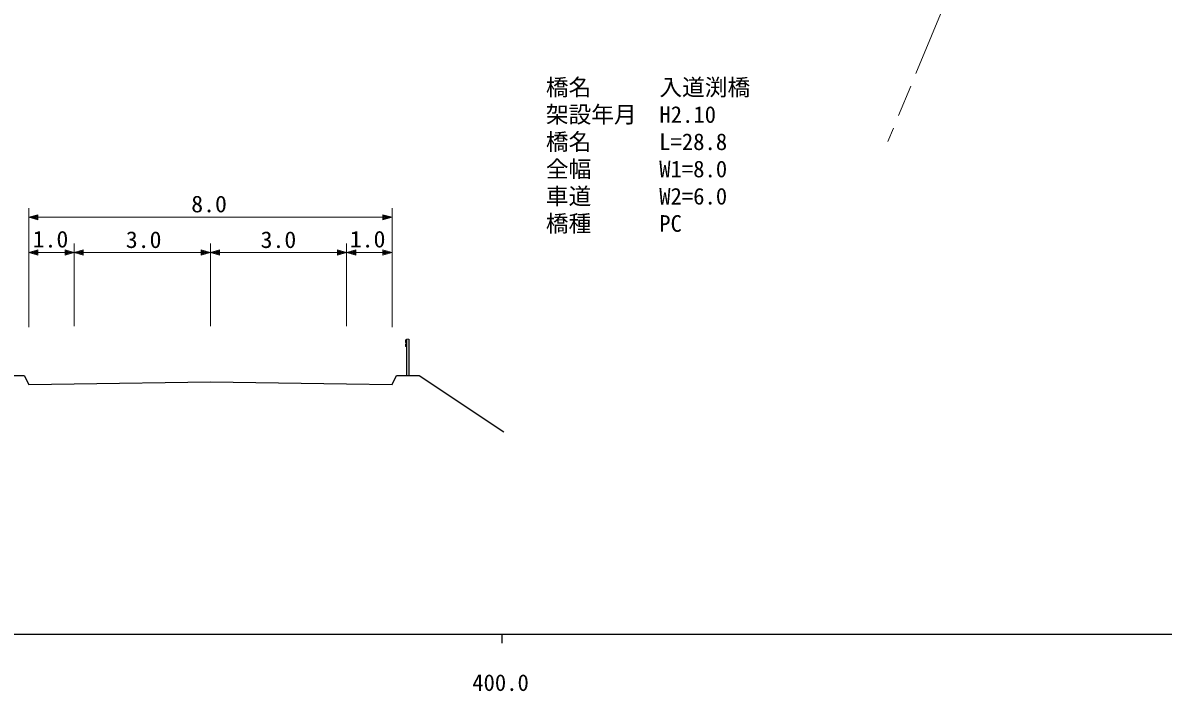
# Model space of a CAD drawing. Units: millimetres, scale not verified, with parts at other scales. Extents: x 40000 to 680000, y 20000 to 380000.
# Drawn here: x 415237 to 540819, y 198715 to 272316 of the extents above; entities that cross this region are included whole.
import ezdxf
from ezdxf.enums import TextEntityAlignment as Align

# ---------------------------------------------------------------- set-up
doc = ezdxf.new("R2010")
doc.units = ezdxf.units.MM
doc.header["$LTSCALE"] = 1000
doc.linetypes.add('CHAIN', pattern=[18.5, 12, -1.5, 3.5, -1.5])
for name, color, linetype, lineweight in [('M-BGD', 7, 'Continuous', 25), ('M-BMK', 2, 'CHAIN', 13), ('M-STR-HTXT', 7, 'Continuous', 13), ('M-TTL-BAND', 7, 'Continuous', 25)]:
    doc.layers.add(name, color=color, linetype=linetype, lineweight=lineweight)
doc.styles.add('ＭＳ ゴシック', font='')
doc.styles.get('ＭＳ ゴシック').set_extended_font_data('MS Gothic')

msp = doc.modelspace()

# ---------------------------------------------------------------- linework, layer by layer
at = {"layer": 'M-BGD'}
for p, q in [((457421, 237399), (457529, 237489)), ((457421, 237129), (457421, 237399)), ((457529, 233489), (457529, 237489)), ((457729, 237489), (457729, 233489)), ((457529, 237039), (457421, 237129)), ((457421, 236949), (457529, 237039)), ((457421, 236679), (457421, 236949)), ((457529, 236589), (457421, 236679)), ((412894, 233489), (415394, 233489)), ((415394, 233489), (415894, 232489)), ((415894, 232489), (420894, 232564)), ((420894, 232564), (435894, 232789)), ((435894, 232789), (450894, 232564)), ((450894, 232564), (455894, 232489)), ((455894, 232489), (456394, 233489)), ((456394, 233489), (458894, 233489)), ((458894, 233489), (468218, 227273))]:
    msp.add_line(p, q, dxfattribs=at)
at = {"layer": 'M-BMK'}
msp.add_line((525237, 294913), (510493, 259241), dxfattribs=at)
at = {"layer": 'M-STR-HTXT'}
for p, q in [((415894, 238784), (415894, 251899)), ((415894, 250899), (416894, 251179)), ((416894, 251179), (416894, 250619)), ((454894, 250619), (454894, 251179)), ((454894, 251179), (455894, 250899)), ((455894, 251899), (455894, 238784)), ((416894, 250619), (415894, 250899)), ((415894, 250899), (455894, 250899)), ((416174, 250899), (416854, 251099)), ((416854, 250699), (416174, 250899)), ((416334, 250899), (416814, 251019)), ((416814, 250779), (416334, 250899)), ((416574, 250899), (416774, 250939)), ((416774, 250859), (416574, 250899)), ((416774, 250939), (416774, 250859)), ((416814, 251019), (416814, 250779)), ((416854, 251099), (416854, 250699)), ((455894, 250899), (454894, 250619)), ((454934, 250699), (454934, 251099)), ((454934, 251099), (455614, 250899)), ((455614, 250899), (454934, 250699)), ((454974, 250779), (454974, 251019)), ((454974, 251019), (455454, 250899)), ((455454, 250899), (454974, 250779)), ((455014, 250859), (455014, 250939)), ((455014, 250939), (455214, 250899)), ((455214, 250899), (455014, 250859)), ((420894, 248024), (420894, 238893)), ((435894, 248024), (435894, 238893)), ((450894, 248024), (450894, 238893)), ((415894, 247024), (416894, 247304)), ((416894, 246744), (415894, 247024)), ((415894, 247024), (420894, 247024)), ((416174, 247024), (416854, 247224)), ((416854, 246824), (416174, 247024)), ((416334, 247024), (416814, 247144)), ((416814, 246904), (416334, 247024)), ((416574, 247024), (416774, 247064)), ((416774, 246984), (416574, 247024)), ((416774, 247064), (416774, 246984)), ((416814, 247144), (416814, 246904)), ((416854, 247224), (416854, 246824)), ((416894, 247304), (416894, 246744)), ((419894, 246744), (419894, 247304)), ((419894, 247304), (420894, 247024)), ((420894, 247024), (419894, 246744)), ((419934, 246824), (419934, 247224)), ((419934, 247224), (420614, 247024)), ((420614, 247024), (419934, 246824)), ((419974, 246904), (419974, 247144)), ((419974, 247144), (420454, 247024)), ((420454, 247024), (419974, 246904)), ((420014, 246984), (420014, 247064)), ((420014, 247064), (420214, 247024)), ((420214, 247024), (420014, 246984)), ((420894, 247024), (421894, 247304)), ((421894, 246744), (420894, 247024)), ((420894, 247024), (435894, 247024)), ((421174, 247024), (421854, 247224)), ((421854, 246824), (421174, 247024)), ((421334, 247024), (421814, 247144)), ((421814, 246904), (421334, 247024)), ((421574, 247024), (421774, 247064)), ((421774, 246984), (421574, 247024)), ((421774, 247064), (421774, 246984)), ((421814, 247144), (421814, 246904)), ((421854, 247224), (421854, 246824)), ((421894, 247304), (421894, 246744)), ((434894, 246744), (434894, 247304)), ((434894, 247304), (435894, 247024)), ((435894, 247024), (434894, 246744)), ((434934, 246824), (434934, 247224)), ((434934, 247224), (435614, 247024)), ((435614, 247024), (434934, 246824)), ((434974, 246904), (434974, 247144)), ((434974, 247144), (435454, 247024)), ((435454, 247024), (434974, 246904)), ((435014, 246984), (435014, 247064)), ((435014, 247064), (435214, 247024)), ((435214, 247024), (435014, 246984)), ((435894, 247024), (436894, 247304)), ((436894, 246744), (435894, 247024)), ((435894, 247024), (450894, 247024)), ((436174, 247024), (436854, 247224)), ((436854, 246824), (436174, 247024)), ((436334, 247024), (436814, 247144)), ((436814, 246904), (436334, 247024)), ((436574, 247024), (436774, 247064)), ((436774, 246984), (436574, 247024)), ((436774, 247064), (436774, 246984)), ((436814, 247144), (436814, 246904)), ((436854, 247224), (436854, 246824)), ((436894, 247304), (436894, 246744)), ((449894, 246744), (449894, 247304)), ((449894, 247304), (450894, 247024)), ((450894, 247024), (449894, 246744)), ((449934, 246824), (449934, 247224)), ((449934, 247224), (450614, 247024)), ((450614, 247024), (449934, 246824)), ((449974, 246904), (449974, 247144)), ((449974, 247144), (450454, 247024)), ((450454, 247024), (449974, 246904)), ((450014, 246984), (450014, 247064)), ((450014, 247064), (450214, 247024)), ((450214, 247024), (450014, 246984)), ((450894, 247024), (451894, 247304)), ((451894, 246744), (450894, 247024)), ((450894, 247024), (455894, 247024)), ((451174, 247024), (451854, 247224)), ((451854, 246824), (451174, 247024)), ((451334, 247024), (451814, 247144)), ((451814, 246904), (451334, 247024)), ((451574, 247024), (451774, 247064)), ((451774, 246984), (451574, 247024)), ((451774, 247064), (451774, 246984)), ((451814, 247144), (451814, 246904)), ((451854, 247224), (451854, 246824)), ((451894, 247304), (451894, 246744)), ((454894, 246744), (454894, 247304)), ((454894, 247304), (455894, 247024)), ((455894, 247024), (454894, 246744)), ((454934, 246824), (454934, 247224)), ((454934, 247224), (455614, 247024)), ((455614, 247024), (454934, 246824)), ((454974, 246904), (454974, 247144)), ((454974, 247144), (455454, 247024)), ((455454, 247024), (454974, 246904)), ((455014, 246984), (455014, 247064)), ((455014, 247064), (455214, 247024)), ((455214, 247024), (455014, 246984)), ((457529, 237489), (457729, 237489))]:
    msp.add_line(p, q, dxfattribs=at)
at = {"layer": 'M-TTL-BAND'}
for p, q in [((40000, 205000), (579000, 205000)), ((468000, 205000), (468000, 204000))]:
    msp.add_line(p, q, dxfattribs=at)

# ---------------------------------------------------------------- texts
at = {"layer": 'M-STR-HTXT', "style": 'ＭＳ ゴシック'}
for s, p in [('橋名\u3000\u3000\u3000入道渕橋', (472838, 263752)), ('架設年月\u3000H2.10', (472838, 260752)), ('橋名      L=28.8', (472838, 257752)), ('全幅      W1=8.0', (472838, 254752)), ('車道      W2=6.0', (472838, 251752)), ('橋種      PC', (472838, 248752))]:
    msp.add_text(s, height=1833, dxfattribs=at).set_placement(p, align=Align.BOTTOM_LEFT)
at = {"layer": 'M-STR-HTXT', "style": 'ＭＳ ゴシック', "width": 1.05}
for s, p in [('8.0', (433783, 250899)), ('1.0', (416321, 247024)), ('3.0', (426580, 246970)), ('3.0', (441422, 246970)), ('1.0', (451245, 247024))]:
    msp.add_text(s, height=1833, dxfattribs=at).set_placement(p, align=Align.BOTTOM_LEFT)
at = {"layer": 'M-TTL-BAND', "style": 'ＭＳ ゴシック'}
msp.add_text('400.0', height=1833, dxfattribs=at).set_placement((467844, 198195), align=Align.BOTTOM_CENTER)

doc.saveas('drawing.dxf')
